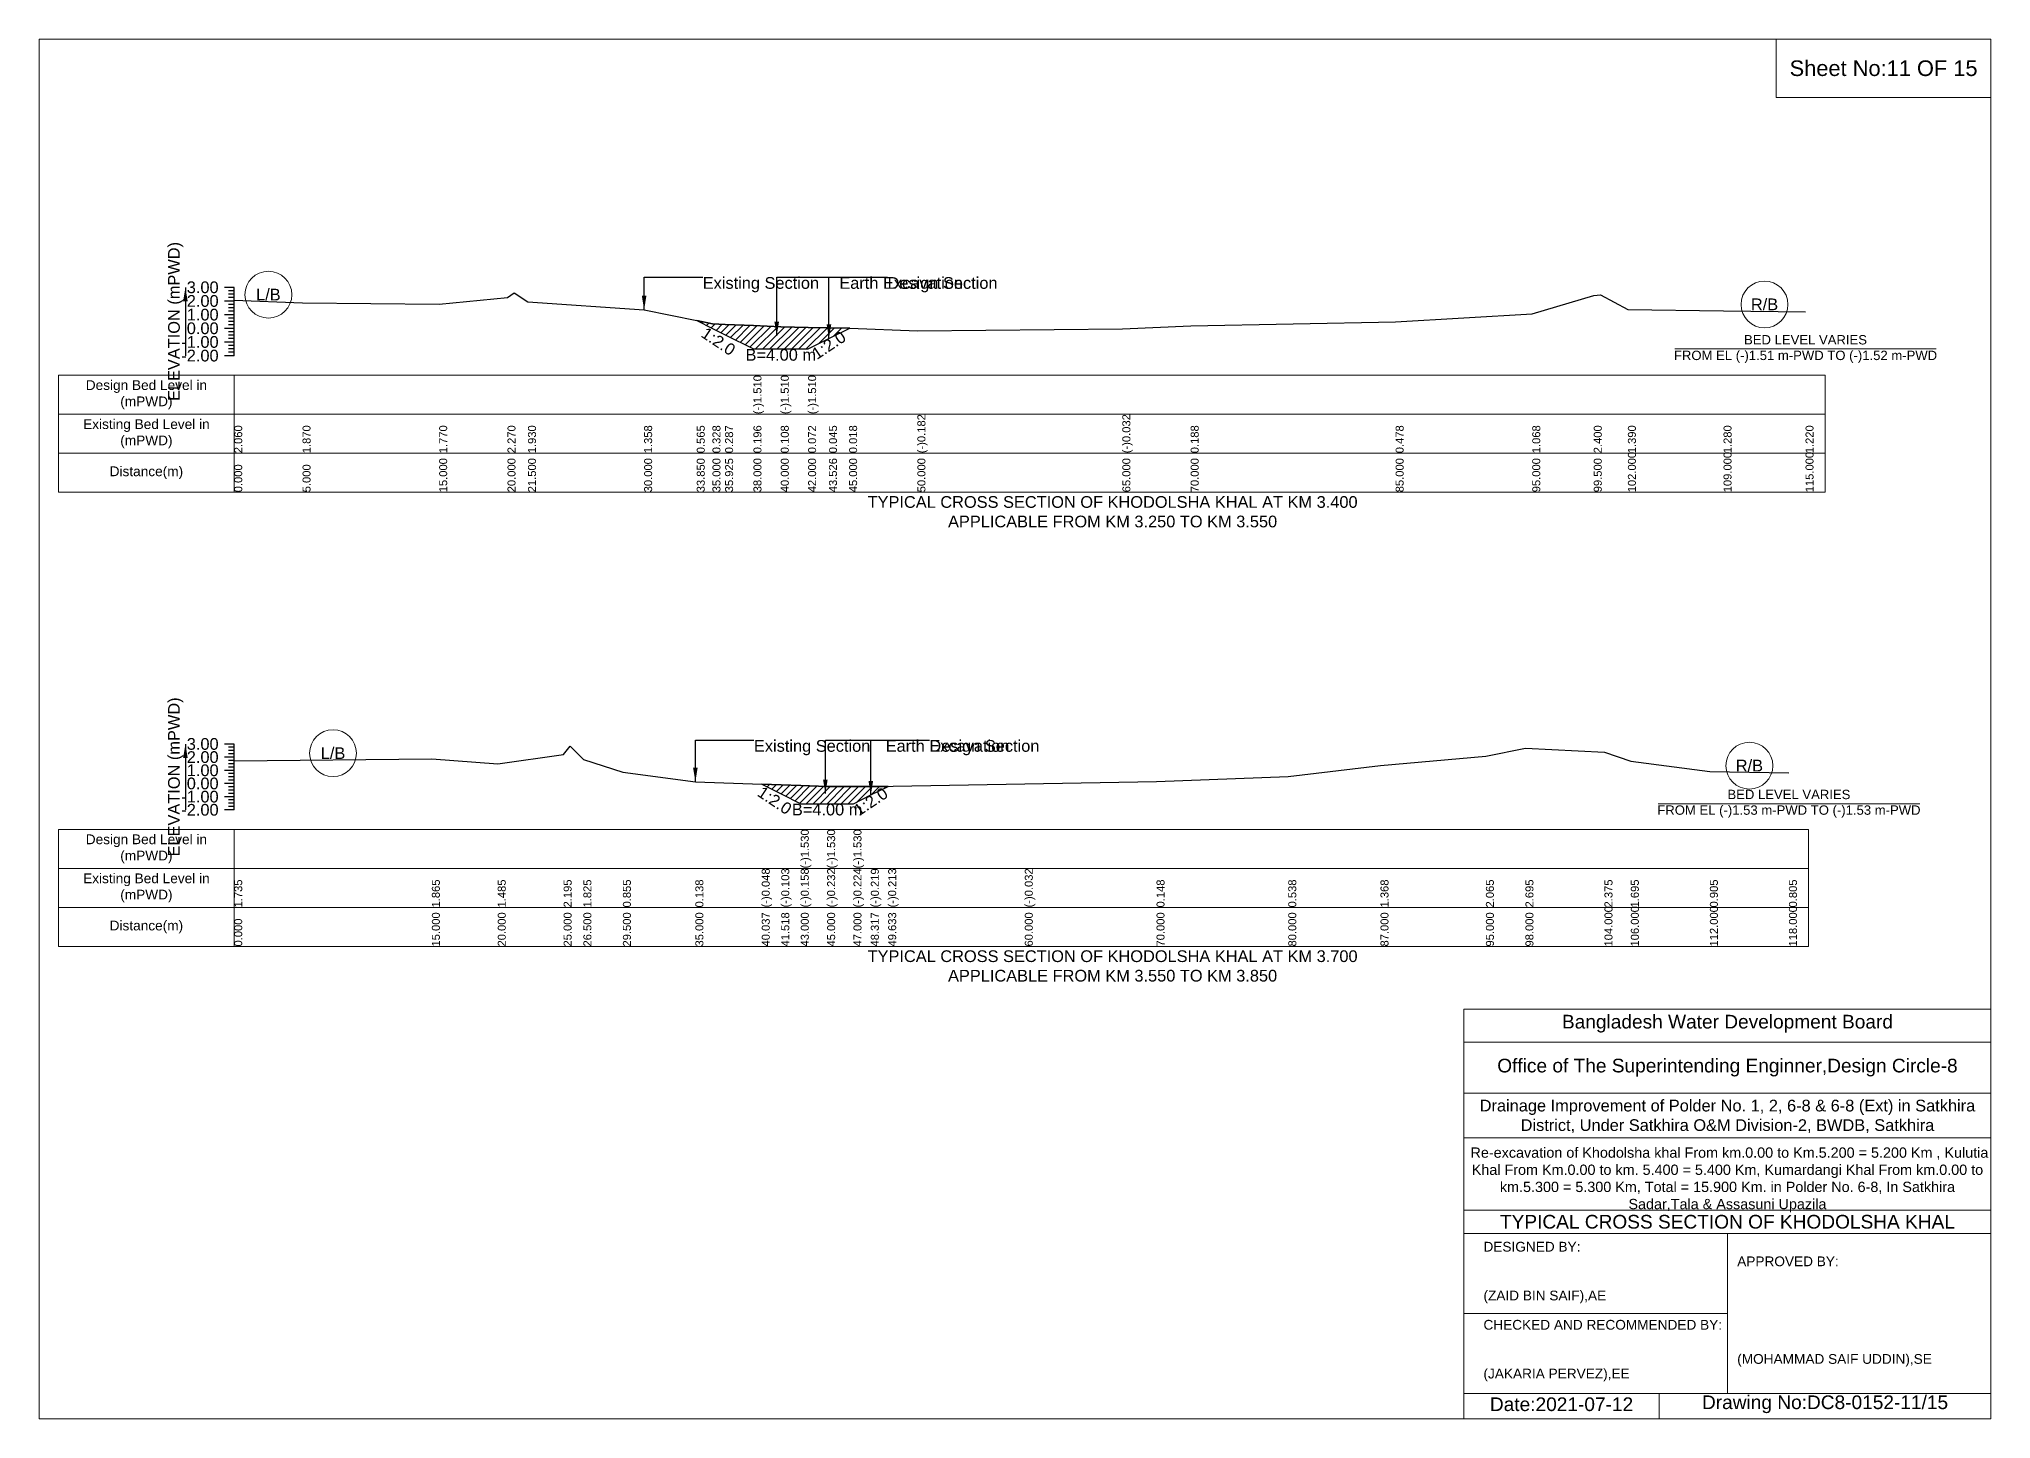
# Model space of a CAD drawing. Header units: inches. Extents: x 91000 to 568000, y -5656 to 0.
# Drawn here: x 200000 to 208000, y -5656 to 0 of the extents above; entities that cross this region are included whole.
import ezdxf

# ---------------------------------------------------------------- set-up
doc = ezdxf.new("R2010")
doc.units = ezdxf.units.IN
doc.header["$LTSCALE"] = 7
doc.header["$MEASUREMENT"] = 0
for name, color, linetype, lineweight in [('Cross section Data Border', 7, 'Continuous', 9), ('Cross Section Labels', 7, 'Continuous', 9), ('Existing_Bed_Level for Xsection', 7, 'Continuous', 25)]:
    doc.layers.add(name, color=color, linetype=linetype, lineweight=lineweight)
doc.styles.get("Standard").update_dxf_attribs({"font": 'arial.ttf'})
doc.dimstyles.get("Standard").update_dxf_attribs({"dimtxt": 0.18, "dimasz": 0.18, "dimexe": 0.18, "dimexo": 0.0625, "dimgap": 0.09, "dimtad": 0, "dimtih": 1, "dimtoh": 1, "dimdec": 4, "dimzin": 0, "dimdsep": 46, "dimtxsty": 'Standard', "dimcen": 0.09, "dimadec": 0, "dimazin": 0, "dimtfac": 1, "dimtdec": 4, "dimtofl": 0, "dimtmove": 0, "dimatfit": 3, "dimfxl": 1, "dimtolj": 1, "dimtzin": 0, "dimarcsym": 0})

msp = doc.modelspace()

# ---------------------------------------------------------------- hatches: boundary and pattern name
at = {"layer": 'Existing_Bed_Level for Xsection'}
h = msp.add_hatch(dxfattribs=at)
h.set_pattern_fill('ANSI31', color=256, scale=168, style=0)
h.paths.add_polyline_path([(202695.6, -1154.2), (202760, -1186.4), (202811.8, -1212.3), (202928, -1270.4), (203040, -1270.4), (203152, -1270.4), (203237.5, -1227.6), (203320, -1186.4), (203322.9, -1184.9), (203320, -1184.8), (203237.5, -1183.3), (203152, -1181.8), (203040, -1179.8), (202928, -1174.8), (202811.8, -1169.7), (202760, -1167.4)])
h = msp.add_hatch(dxfattribs=at)
h.set_pattern_fill('ANSI31', color=256, scale=162, style=0)
h.paths.add_polyline_path([(202962, -3054.1), (203042, -3094.1), (203122, -3134.1), (203230, -3134.1), (203338, -3134.1), (203409.1, -3098.5), (203480.2, -3063), (203409.1, -3063.3), (203338, -3063.6), (203230, -3064), (203122, -3060), (203042, -3057)])

# ---------------------------------------------------------------- linework, layer by layer
at = {"layer": 'Cross section Data Border'}
for points in [[(200080, -1377.8), (207320, -1377.8), (207320, -1857.8), (200080, -1857.8)], [(200080, -3239.5), (207252, -3239.5), (207252, -3719.5), (200080, -3719.5)]]:
    msp.add_lwpolyline(points, close=True, dxfattribs=at)
for points in [[(200800, -1377.8), (200800, -1857.8)], [(200080, -1537.8), (207320, -1537.8)], [(200080, -1697.8), (207320, -1697.8)], [(200800, -3239.5), (200800, -3719.5)], [(200080, -3399.5), (207252, -3399.5)], [(200080, -3559.5), (207252, -3559.5)]]:
    msp.add_lwpolyline(points, dxfattribs=at)
at = {"layer": 'Cross Section Labels'}
for points in [[(200000, 0), (208000, 0), (208000, -5656), (200000, -5656)], [(207120, 0), (208000, 0), (208000, -240), (207120, -240)]]:
    msp.add_lwpolyline(points, close=True, dxfattribs=at)
for points in [[(206704.2, -1270.4), (207775.8, -1270.4)], [(206636.2, -3134.1), (207707.8, -3134.1)], [(205840, -5656), (205840, -3976), (208000, -3976)], [(205840, -4112), (208000, -4112)], [(205840, -4320), (208000, -4320)], [(205840, -4504), (208000, -4504)], [(205840, -4800), (208000, -4800)], [(205840, -4896), (208000, -4896)], [(206920, -4896), (206920, -5552)], [(205840, -5224), (206920, -5224)], [(205840, -5552), (208000, -5552)], [(206640, -5552), (206640, -5656)]]:
    msp.add_lwpolyline(points, dxfattribs=at)
for centre in [(200940, -1047.8), (207072, -1087.8), (201205, -2927.3), (207010, -2978.3)]:
    msp.add_circle(centre, 96, dxfattribs=at)
at = {"layer": 'Existing_Bed_Level for Xsection'}
for points in [[(200800, -1017.8), (200760, -1017.8)], [(200800, -1031.8), (200776, -1031.8)], [(200800, -1297.8), (200800, -1241.8), (200800, -1185.8), (200800, -1129.8), (200800, -1073.8), (200800, -1017.8)], [(200800, -1070.4), (201080, -1081.1), (201640, -1086.7), (201920, -1058.7), (201948, -1039.6), (202004, -1077.7), (202480, -1109.8), (202695.6, -1154.2), (202760, -1167.4), (202811.8, -1169.7), (202928, -1174.8), (202928, -1174.8), (203040, -1179.8), (203040, -1179.8), (203152, -1181.8), (203152, -1181.8), (203237.5, -1183.3), (203320, -1184.8), (203322.9, -1184.9), (203600, -1196), (204440, -1187.6), (204720, -1175.3), (205560, -1159), (206120, -1126), (206372, -1051.4), (206400, -1048.6), (206512, -1108), (206904, -1114.1), (207240, -1117.5)], [(200800, -1073.8), (200760, -1073.8)], [(200800, -1045.8), (200776, -1045.8)], [(200800, -1059.8), (200776, -1059.8)], [(200800, -1087.8), (200776, -1087.8)], [(200800, -1101.8), (200776, -1101.8)], [(200800, -1115.8), (200776, -1115.8)], [(200800, -1129.8), (200760, -1129.8)], [(200800, -1185.8), (200760, -1185.8)], [(200800, -1143.8), (200776, -1143.8)], [(200800, -1157.8), (200776, -1157.8)], [(200800, -1171.8), (200776, -1171.8)], [(200800, -1199.8), (200776, -1199.8)], [(200800, -1241.8), (200760, -1241.8)], [(200800, -1213.8), (200776, -1213.8)], [(200800, -1227.8), (200776, -1227.8)], [(200800, -1255.8), (200776, -1255.8)], [(200800, -1269.8), (200776, -1269.8)], [(200800, -1297.8), (200760, -1297.8)], [(200800, -1283.8), (200776, -1283.8)], [(200800, -2889.5), (200760, -2889.5)], [(200800, -2943.5), (200760, -2943.5)], [(200800, -2903), (200776, -2903)], [(200800, -2916.5), (200776, -2916.5)], [(200800, -2930), (200776, -2930)], [(200800, -2957), (200776, -2957)], [(200800, -3159.5), (200800, -3105.5), (200800, -3051.5), (200800, -2997.5), (200800, -2943.5), (200800, -2889.5)], [(200800, -2957.8), (201610, -2950.8), (201880, -2971.3), (202150, -2932.9), (202177, -2898.9), (202231, -2952.9), (202393, -3005.3), (202690, -3044), (202962, -3054.1), (203042, -3057), (203122, -3060), (203122, -3060), (203230, -3064), (203230, -3064), (203338, -3063.6), (203338, -3063.6), (203409.1, -3063.3), (203480.2, -3063), (203500, -3062.9), (204040, -3053.2), (204580, -3043.5), (205120, -3022.4), (205498, -2977.6), (205930, -2940), (206092, -2905.9), (206416, -2923.2), (206524, -2959.9), (206848, -3002.6), (207172, -3008)], [(200800, -2997.5), (200760, -2997.5)], [(200800, -2970.5), (200776, -2970.5)], [(200800, -2984), (200776, -2984)], [(200800, -3011), (200776, -3011)], [(200800, -3024.5), (200776, -3024.5)], [(200800, -3038), (200776, -3038)], [(200800, -3051.5), (200760, -3051.5)], [(200800, -3105.5), (200760, -3105.5)], [(200800, -3065), (200776, -3065)], [(200800, -3078.5), (200776, -3078.5)], [(200800, -3092), (200776, -3092)], [(200800, -3119), (200776, -3119)], [(200800, -3159.5), (200760, -3159.5)], [(200800, -3132.5), (200776, -3132.5)], [(200800, -3146), (200776, -3146)]]:
    msp.add_lwpolyline(points, dxfattribs=at)
for points in [[(202695.6, -1154.2), (202695.6, -1154.2), (202760, -1186.4), (202811.8, -1212.3), (202928, -1270.4), (202928, -1270.4), (203040, -1270.4), (203040, -1270.4), (203152, -1270.4), (203152, -1270.4), (203237.5, -1227.6), (203320, -1186.4), (203322.9, -1184.9), (203322.9, -1184.9), (203322.9, -1184.9), (203320, -1184.8), (203237.5, -1183.3), (203152, -1181.8), (203152, -1181.8), (203040, -1179.8), (203040, -1179.8), (202928, -1174.8), (202928, -1174.8), (202811.8, -1169.7), (202760, -1167.4), (202695.6, -1154.2)], [(202962, -3054.1), (203042, -3094.1), (203122, -3134.1), (203122, -3134.1), (203230, -3134.1), (203230, -3134.1), (203338, -3134.1), (203338, -3134.1), (203409.1, -3098.5), (203480.2, -3063), (203480.2, -3063), (203480.2, -3063), (203409.1, -3063.3), (203338, -3063.6), (203338, -3063.6), (203230, -3064), (203230, -3064), (203122, -3060), (203122, -3060), (203042, -3057)]]:
    msp.add_lwpolyline(points, close=True, dxfattribs=at)

# ---------------------------------------------------------------- texts
at = {"layer": 'Cross section Data Border', "char_height": 40, "width": 640, "attachment_point": 5}
for s, insert in [('Design Bed Level in (mPWD)', (200440, -1457.8)), ('Existing Bed Level in (mPWD)', (200440, -1617.8)), ('Distance(m)', (200440, -1777.8)), ('Design Bed Level in (mPWD)', (200440, -3319.5)), ('Existing Bed Level in (mPWD)', (200440, -3479.5)), ('Distance(m)', (200440, -3639.5))]:
    msp.add_mtext(s, dxfattribs=dict(at, insert=insert))
at = {"layer": 'Cross Section Labels'}
for s, insert, char_height, attachment_point in [('Sheet No:11 OF 15', (207560, -120), 64, 5), ('L/B', (200940, -1047.8), 48, 5), ('Existing Section', (202720, -975.8), 48, 1), ('Earth Excavation', (203280, -975.8), 48, 1), ('Design Section', (203477.5, -975.8), 48, 1), ('R/B', (207072, -1087.8), 48, 5), ('B=4.00 m', (203040, -1270.4), 48, 2), ('BED LEVEL VARIES ^JFROM EL (-)1.51 m-PWD TO (-)1.52 m-PWD', (207240, -1270.4), 38.4, 5), ('TYPICAL CROSS SECTION OF KHODOLSHA KHAL AT KM 3.400^JAPPLICABLE FROM KM 3.250 TO KM 3.550', (204400, -1937.8), 48, 5), ('Existing Section', (202930, -2873.3), 48, 1), ('Earth Excavation', (203470, -2873.3), 48, 1), ('Design Section', (203649.1, -2873.3), 48, 1), ('L/B', (201205, -2927.3), 48, 5), ('R/B', (207010, -2978.3), 48, 5), ('BED LEVEL VARIES ^JFROM EL (-)1.53 m-PWD TO (-)1.53 m-PWD', (207172, -3134.1), 38.4, 5), ('B=4.00 m', (203230, -3134.1), 48, 2), ('TYPICAL CROSS SECTION OF KHODOLSHA KHAL AT KM 3.700^JAPPLICABLE FROM KM 3.550 TO KM 3.850', (204400, -3799.5), 48, 5), ('Bangladesh Water Development Board', (206920, -4036), 56, 5), ('Office of The Superintending Enginner,Design Circle-8', (206920, -4216), 56, 5)]:
    msp.add_mtext(s, dxfattribs=dict(at, insert=insert, char_height=char_height, attachment_point=attachment_point))
at = {"layer": 'Cross Section Labels', "char_height": 48, "attachment_point": 2}
for insert, rotation in [((202797.8, -1219.3), 326.30993), ((203223.5, -1234.6), 33.69007), ((203028.5, -3100.8), 326.30993), ((203395.6, -3105.3), 33.69007)]:
    msp.add_mtext('1:2.0', dxfattribs=dict(at, insert=insert, rotation=rotation))
at = {"layer": 'Cross Section Labels'}
for s, insert, char_height, width, attachment_point in [('Drainage Improvement of Polder No. 1, 2, 6-8 & 6-8 (Ext) in Satkhira District, Under Satkhira O&M Division-2, BWDB, Satkhira', (206920, -4416), 48, 2240, 5), (' Re-excavation of Khodolsha khal From km.0.00 to Km.5.200 = 5.200 Km , Kulutia Khal From Km.0.00 to km. 5.400 = 5.400 Km, Kumardangi Khal From km.0.00 to km.5.300 = 5.300 Km, Total = 15.900 Km. in Polder No. 6-8, In Satkhira Sadar,Tala & Assasuni Upazila', (206920, -4676), 42.1524, 2160, 5), ('TYPICAL CROSS SECTION OF KHODOLSHA KHAL', (206920, -4848), 56, 2240, 5), ('DESIGNED BY:^J^J^J(ZAID BIN SAIF),AE', (205920, -5056), 40, 1120, 4), ('APPROVED BY:^J^J^J^J^J^J(MOHAMMAD SAIF UDDIN),SE', (206960, -5216), 40, 1120, 4), ('CHECKED AND RECOMMENDED BY:^J^J^J(JAKARIA PERVEZ),EE', (205920, -5376), 40, 1120, 4), ('Date:2021-07-12', (206240, -5596), 56, 1120, 5), ('Drawing No:DC8-0152-11/15', (207320, -5596), 56, 1760, 5)]:
    msp.add_mtext(s, dxfattribs=dict(at, insert=insert, char_height=char_height, width=width, attachment_point=attachment_point))
at = {"layer": 'Existing_Bed_Level for Xsection', "rotation": 90}
for s, insert, char_height, attachment_point in [('ELEVATION (mPWD)', (200560, -1157.8), 48, 5), ('(-)1.510', (202928, -1537.8), 32.8, 1), ('(-)1.510', (203040, -1537.8), 32.8, 1), ('(-)1.510', (203152, -1537.8), 32.8, 1), ('2.060', (200800, -1697.8), 32.8, 1), ('1.870', (201080, -1697.8), 32.8, 1), ('1.770', (201640, -1697.8), 32.8, 1), ('2.270', (201920, -1697.8), 32.8, 1), ('1.930', (202004, -1697.8), 32.8, 1), ('1.358', (202480, -1697.8), 32.8, 1), ('0.565', (202695.6, -1697.8), 32.8, 1), ('0.328', (202760, -1697.8), 32.8, 1), ('0.287', (202811.8, -1697.8), 32.8, 1), ('0.196', (202928, -1697.8), 32.8, 1), ('0.108', (203040, -1697.8), 32.8, 1), ('0.072', (203152, -1697.8), 32.8, 1), ('0.045', (203237.5, -1697.8), 32.8, 1), ('0.018', (203320, -1697.8), 32.8, 1), ('(-)0.182', (203600, -1697.8), 32.8, 1), ('(-)0.032', (204440, -1697.8), 32.8, 1), ('0.188', (204720, -1697.8), 32.8, 1), ('0.478', (205560, -1697.8), 32.8, 1), ('1.068', (206120, -1697.8), 32.8, 1), ('2.400', (206372, -1697.8), 32.8, 1), ('1.390', (206512, -1697.8), 32.8, 1), ('1.280', (206904, -1697.8), 32.8, 1), ('1.220', (207240, -1697.8), 32.8, 1), ('0.000', (200800, -1857.8), 32.8, 1), ('5.000', (201080, -1857.8), 32.8, 1), ('15.000', (201640, -1857.8), 32.8, 1), ('20.000', (201920, -1857.8), 32.8, 1), ('21.500', (202004, -1857.8), 32.8, 1), ('30.000', (202480, -1857.8), 32.8, 1), ('33.850', (202695.6, -1857.8), 32.8, 1), ('35.000', (202760, -1857.8), 32.8, 1), ('35.925', (202811.8, -1857.8), 32.8, 1), ('38.000', (202928, -1857.8), 32.8, 1), ('40.000', (203040, -1857.8), 32.8, 1), ('42.000', (203152, -1857.8), 32.8, 1), ('43.526', (203237.5, -1857.8), 32.8, 1), ('45.000', (203320, -1857.8), 32.8, 1), ('50.000', (203600, -1857.8), 32.8, 1), ('65.000', (204440, -1857.8), 32.8, 1), ('70.000', (204720, -1857.8), 32.8, 1), ('85.000', (205560, -1857.8), 32.8, 1), ('95.000', (206120, -1857.8), 32.8, 1), ('99.500', (206372, -1857.8), 32.8, 1), ('102.000', (206512, -1857.8), 32.8, 1), ('109.000', (206904, -1857.8), 32.8, 1), ('115.000', (207240, -1857.8), 32.8, 1), ('ELEVATION (mPWD)', (200560, -3024.5), 48, 5), ('(-)1.530', (203122, -3399.5), 32.8, 1), ('(-)1.530', (203230, -3399.5), 32.8, 1), ('(-)1.530', (203338, -3399.5), 32.8, 1), ('(-)0.048', (202962, -3559.5), 32.8, 1), ('(-)0.103', (203042, -3559.5), 32.8, 1), ('(-)0.158', (203122, -3559.5), 32.8, 1), ('(-)0.232', (203230, -3559.5), 32.8, 1), ('(-)0.224', (203338, -3559.5), 32.8, 1), ('(-)0.219', (203409.1, -3559.5), 32.8, 1), ('(-)0.213', (203480.2, -3559.5), 32.8, 1), ('(-)0.032', (204040, -3559.5), 32.8, 1), ('1.735', (200800, -3559.5), 32.8, 1), ('1.865', (201610, -3559.5), 32.8, 1), ('1.485', (201880, -3559.5), 32.8, 1), ('2.195', (202150, -3559.5), 32.8, 1), ('1.825', (202231, -3559.5), 32.8, 1), ('0.855', (202393, -3559.5), 32.8, 1), ('0.138', (202690, -3559.5), 32.8, 1), ('0.148', (204580, -3559.5), 32.8, 1), ('0.538', (205120, -3559.5), 32.8, 1), ('1.368', (205498, -3559.5), 32.8, 1), ('2.065', (205930, -3559.5), 32.8, 1), ('2.695', (206092, -3559.5), 32.8, 1), ('2.375', (206416, -3559.5), 32.8, 1), ('1.695', (206524, -3559.5), 32.8, 1), ('0.905', (206848, -3559.5), 32.8, 1), ('0.805', (207172, -3559.5), 32.8, 1), ('15.000', (201610, -3719.5), 32.8, 1), ('20.000', (201880, -3719.5), 32.8, 1), ('25.000', (202150, -3719.5), 32.8, 1), ('26.500', (202231, -3719.5), 32.8, 1), ('29.500', (202393, -3719.5), 32.8, 1), ('35.000', (202690, -3719.5), 32.8, 1), ('40.037', (202962, -3719.5), 32.8, 1), ('41.518', (203042, -3719.5), 32.8, 1), ('43.000', (203122, -3719.5), 32.8, 1), ('45.000', (203230, -3719.5), 32.8, 1), ('47.000', (203338, -3719.5), 32.8, 1), ('48.317', (203409.1, -3719.5), 32.8, 1), ('49.633', (203480.2, -3719.5), 32.8, 1), ('60.000', (204040, -3719.5), 32.8, 1), ('70.000', (204580, -3719.5), 32.8, 1), ('80.000', (205120, -3719.5), 32.8, 1), ('87.000', (205498, -3719.5), 32.8, 1), ('95.000', (205930, -3719.5), 32.8, 1), ('98.000', (206092, -3719.5), 32.8, 1), ('104.000', (206416, -3719.5), 32.8, 1), ('106.000', (206524, -3719.5), 32.8, 1), ('112.000', (206848, -3719.5), 32.8, 1), ('118.000', (207172, -3719.5), 32.8, 1), ('0.000', (200800, -3719.5), 32.8, 1)]:
    msp.add_mtext(s, dxfattribs=dict(at, insert=insert, char_height=char_height, attachment_point=attachment_point))
at = {"layer": 'Existing_Bed_Level for Xsection', "char_height": 48, "attachment_point": 6}
for s, insert in [('3.00', (200736, -1017.8)), ('2.00', (200736, -1073.8)), ('1.00', (200736, -1129.8)), ('0.00', (200736, -1185.8)), ('-1.00', (200736, -1241.8)), ('-2.00', (200736, -1297.8)), ('3.00', (200736, -2889.5)), ('2.00', (200736, -2943.5)), ('0.00', (200736, -3051.5)), ('1.00', (200736, -2997.5)), ('-1.00', (200736, -3105.5)), ('-2.00', (200736, -3159.5))]:
    msp.add_mtext(s, dxfattribs=dict(at, insert=insert))

# ---------------------------------------------------------------- leaders
at = {"layer": 'Cross Section Labels', "annotation_type": 0, "has_hookline": 1, "hookline_direction": 0}
for points, text_width in [([(202480, -1109.8), (202480, -975.8), (202719.9, -975.8)], 467.2), ([(203023.4, -1216.4), (203023.4, -975.8), (203279.9, -975.8)], 497), ([(203237.5, -1227.6), (203237.5, -975.8), (203477.4, -975.8)], 441.2), ([(202690, -3044), (202690, -2873.3), (202929.9, -2873.3)], 467.2), ([(203222.7, -3092.7), (203222.7, -2873.3), (203469.9, -2873.3)], 497), ([(203409.1, -3098.5), (203409.1, -2873.3), (203649, -2873.3)], 441.2)]:
    msp.add_leader(points, dimstyle='Standard', override={"dimasz": 57.6}, dxfattribs=dict(at, text_width=text_width))
at = {"layer": 'Existing_Bed_Level for Xsection'}
for points in [[(200600, -1017.8), (200600, -1297.8)], [(200600, -2889.5), (200600, -3159.5)]]:
    msp.add_leader(points, dimstyle='Standard', override={"dimasz": 57.6}, dxfattribs=at)

doc.saveas('drawing.dxf')
